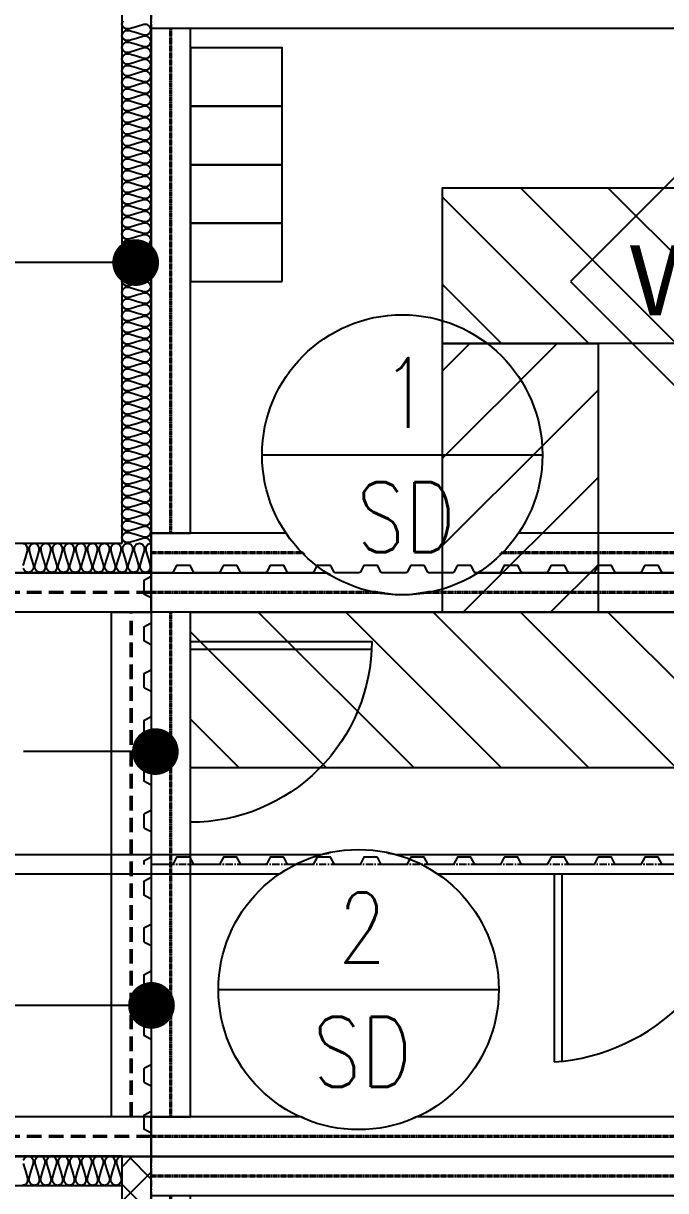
# Model space of a CAD drawing. Header units: millimetres. Extents: x 4133871 to 4440428, y -545651 to -495191.
# Drawn here: x 4152288 to 4155587, y -528021 to -522021 of the extents above; entities that cross this region are included whole.
import ezdxf
from ezdxf.enums import TextEntityAlignment as Align

# ---------------------------------------------------------------- set-up
doc = ezdxf.new("R2010")
doc.units = ezdxf.units.MM
doc.header["$LTSCALE"] = 60
doc.set_wipeout_variables(frame=1)
for name, pattern in [('CEN', [62, 60, -1, 0, -1]), ('CENTER', [2, 1.25, -0.25, 0.25, -0.25]), ('HIDDEN', [0.375, 0.25, -0.125])]:
    doc.linetypes.add(name, pattern=pattern)
for name, color, linetype in [('1', 7, 'Continuous'), ('1CEN', 1, 'CEN'), ('1ST FL FW1-2', 3, 'Continuous'), ('1ST FL FW2-2', 3, 'Continuous'), ('1ST FL W2', 3, 'Continuous'), ('AA-XXXX-SYMB', 7, 'Continuous'), ('AA-XXXX-TEXT', 3, 'Continuous'), ('DOOR', 3, 'Continuous'), ('EQUIPMENT', 6, 'Continuous'), ('INI', 11, 'Continuous'), ('STEEL', 3, 'Continuous')]:
    doc.layers.add(name, color=color, linetype=linetype)
doc.styles.add('ArchiLab', font='')
doc.styles.add('ARCHILAB_ROMANS', font='romans.shx', dxfattribs={"bigfont": 'ghs.shx'})
doc.styles.add('Arial', font='arial.ttf')
doc.styles.add('GHS', font='romans.shx', dxfattribs={"width": 0.8, "bigfont": 'ghs.shx'})
doc.styles.add('돋움', font='')
doc.styles.get('ArchiLab').set_extended_font_data('Dotum')
doc.styles.get('돋움').set_extended_font_data('Dotum')
doc.dimstyles.new('일반도면_0060', dxfattribs={"dimtxt": 240, "dimasz": 240, "dimexe": 60, "dimexo": 300, "dimgap": 75, "dimtad": 1, "dimdec": 0, "dimzin": 0, "dimdsep": 46, "dimtxsty": '돋움', "dimcen": -300, "dimclrd": 7, "dimclre": 7, "dimclrt": 2, "dimadec": 8, "dimazin": 0, "dimtfac": 1, "dimtdec": 0, "dimtix": 1, "dimtmove": 2, "dimatfit": 3, "dimfxl": 1, "dimtolj": 1, "dimtzin": 0, "dimarcsym": 0})

# ---------------------------------------------------------------- blocks, each defined once
blk = doc.blocks.new('EQ')
at = {"layer": 'EQUIPMENT', "color": 253}
for p, q in [((-15527, 14703.7), (-15057, 14703.7)), ((-15527, 14403.7), (-15057, 14403.7)), ((-15527, 14103.7), (-15057, 14103.7)), ((-15527, 13803.7), (-15057, 13803.7))]:
    blk.add_line(p, q, dxfattribs=at)
for points in [[(-15057, 14703.7), (-15057, 15003.7), (-15527, 15003.7), (-15527, 14703.7)], [(-15057, 14403.7), (-15057, 14703.7), (-15527, 14703.7), (-15527, 14403.7)], [(-15057, 14103.7), (-15057, 14403.7), (-15527, 14403.7), (-15527, 14103.7)], [(-15057, 13803.7), (-15057, 14103.7), (-15527, 14103.7), (-15527, 13803.7)]]:
    blk.add_lwpolyline(points, close=True, dxfattribs=at)
blk = doc.blocks.new('15M')
at = {"linetype": 'HIDDEN', "ltscale": 0.1}
for p, q in [((-110087.1, -152171.1), (-95087.1, -152171.1)), ((-110087.1, -152178.6), (-95087.1, -152178.6)), ((-95192.3, -152276.4), (-95192.3, -154870.4)), ((-95184.8, -152276.4), (-95184.8, -154870.4)), ((-110087.1, -154968.1), (-95087.1, -154968.1)), ((-110087.1, -154975.6), (-95087.1, -154975.6))]:
    blk.add_line(p, q, dxfattribs=at)
for points in [[(-110087.1, -152276.4), (-95087.1, -152276.4), (-95087.1, -152073.4), (-110087.1, -152073.4)], [(-95290.1, -154870.4), (-95087.1, -154870.4), (-95087.1, -152276.4), (-95290.1, -152276.4)], [(-110087.1, -154870.4), (-95087.1, -154870.4), (-95087.1, -155073.4), (-110087.1, -155073.4)]]:
    blk.add_lwpolyline(points, close=True)
blk = doc.blocks.new('5m')
at = {"linetype": 'HIDDEN', "ltscale": 5}
for p, q in [((370727.6, 4710162.7), (365727.6, 4710162.7)), ((370727.6, 4710155.2), (365727.6, 4710155.2)), ((365825.4, 4707463.4), (365825.4, 4710057.4)), ((365832.9, 4707463.4), (365832.9, 4710057.4)), ((370622.4, 4707463.4), (370622.4, 4710057.4)), ((370629.9, 4707463.4), (370629.9, 4710057.4)), ((370727.6, 4707365.7), (365727.6, 4707365.7)), ((370727.6, 4707358.2), (365727.6, 4707358.2))]:
    blk.add_line(p, q, dxfattribs=at)
for points in [[(370727.6, 4710057.4), (365727.6, 4710057.4), (365727.6, 4710260.4), (370727.6, 4710260.4)], [(365930.6, 4710057.4), (365727.6, 4710057.4), (365727.6, 4707463.4), (365930.6, 4707463.4)], [(370524.6, 4710057.4), (370727.6, 4710057.4), (370727.6, 4707463.4), (370524.6, 4707463.4)], [(370727.6, 4707463.4), (365727.6, 4707463.4), (365727.6, 4707260.4), (370727.6, 4707260.4)]]:
    blk.add_lwpolyline(points, close=True)
blk = doc.blocks.new('외각')
for p, q in [((-15219, -5330.1), (-34813, -5330.1)), ((-15219, -5430.1), (-34813, -5430.1))]:
    blk.add_line(p, q)
at = {"rotation": 180}
for p in [(-125103.1, -155953.5), (-125103.1, -158953.5), (-125103.1, -161953.4)]:
    blk.add_blockref('15M', p, dxfattribs=at)
blk.add_blockref('5m', (-400743.6, -4714140.5))
blk = doc.blocks.new('A$C1F841B1D')
blk.add_wipeout([(207.3, 585.3), (300, 600), (392.7, 585.3), (476.3, 542.7), (542.7, 476.3), (585.3, 392.7), (600, 300), (585.3, 207.3), (542.7, 123.7), (476.3, 57.3), (392.7, 14.7), (300, 0), (207.3, 14.7), (123.7, 57.3), (57.3, 123.7), (14.7, 207.3), (0, 300), (14.7, 392.7), (57.3, 476.3), (123.7, 542.7)])
at = {"layer": 'AA-XXXX-SYMB'}
blk.add_line((0, 300), (600, 300), dxfattribs=at)
blk.add_circle((300, 300), 300, dxfattribs=at)
at = {"layer": 'AA-XXXX-SYMB', "color": 3, "linetype": 'Continuous', "style": 'ArchiLab'}
for tag, p in [('NO', (307.7, 357.8)), ('MARK', (308.1, 91.4))]:
    blk.add_attdef(tag, text='', height=150, dxfattribs=at).set_placement(p, align=Align.CENTER)
blk = doc.blocks.new('A$C07F913FF')
h = blk.add_hatch()
h.set_pattern_fill('ANSI31', color=253, scale=100, angle=90)
h.set_pattern_definition([(135, (4702447.55, -30110.24), (-224.506403, -224.506403), [])])
h.paths.add_polyline_path([(6495.9, 4177.8), (6495.9, 4977.8), (15765, 4977.8), (15765, 4177.8)])
h = blk.add_hatch()
h.set_pattern_fill('ANSI31', color=253, scale=100)
h.set_pattern_definition([(45, (-27792.17, -4693018.12), (-224.506403, 224.506403), [])])
h.paths.add_polyline_path([(6495.9, 4177.8), (7295.9, 4177.8), (7295.9, 2797), (6495.9, 2797)])
h = blk.add_hatch()
h.set_pattern_fill('ANSI31', color=253, scale=100, angle=90)
h.set_pattern_definition([(135, (4702447.55, -32291.02), (-224.506403, -224.506403), [])])
h.paths.add_polyline_path([(5203, 1997), (5203, 2797), (15050, 2797), (15050, 1997)])
at = {"color": 253}
for points in [[(6495.9, 4177.8), (6495.9, 4977.8), (15765, 4977.8), (15765, 4177.8)], [(6495.9, 4177.8), (7295.9, 4177.8), (7295.9, 2797), (6495.9, 2797)], [(5203, 1997), (5203, 2797), (15050, 2797), (15050, 1997)]]:
    blk.add_lwpolyline(points, close=True, dxfattribs=at)
blk = doc.blocks.new('A$C064809F0')
at = {"layer": 'AA-XXXX-TEXT'}
for p, q in [((475.2, 565.7), (1040.8, 1131.4)), ((1040.8, 1131.4), (1606.5, 565.7)), ((1040.8, 0), (475.2, 565.7)), ((1606.5, 565.7), (1040.8, 0))]:
    blk.add_line(p, q, dxfattribs=at)
at = {"layer": 'INI'}
blk.add_line((1040.8, 0), (475.2, 565.7), dxfattribs=at)
at = {"layer": 'AA-XXXX-TEXT', "style": 'ARCHILAB_ROMANS'}
blk.add_attdef('WALLTYPE', text='', height=300, dxfattribs=at).set_placement((1042.9, 560), align=Align.MIDDLE_CENTER)

msp = doc.modelspace()

# ---------------------------------------------------------------- linework, layer by layer
at = {"layer": '1CEN', "color": 1, "linetype": 'CENTER', "ltscale": 0.5}
msp.add_line((4152944, -502344.3), (4152944, -540844.3), dxfattribs=at)
at = {"layer": '1ST FL FW1-2', "color": 3}
for p, q in [((4152794, -518844.4), (4152794, -524694.2)), ((4152794, -524694.2), (4147944, -524694.3)), ((4147944, -524844.3), (4152944, -524844.2)), ((4152794, -527844.2), (4147944, -527844.2)), ((4147944, -527994.2), (4152794, -527994.2))]:
    msp.add_line(p, q, dxfattribs=at)
at = {"layer": '1ST FL FW1-2', "color": 253}
for points in [[(4152944, -522534.3), (4152938, -522517.8), (4152923, -522507.3), (4152906.5, -522507.3), (4152869, -522518.6), (4152831.5, -522529.8), (4152815, -522529.8), (4152800, -522520.8), (4152794, -522504.3), (4152800, -522487.8), (4152815, -522477.3), (4152831.5, -522477.3), (4152869, -522488.6), (4152906.5, -522499.8), (4152923, -522499.8), (4152938, -522490.8), (4152944, -522474.3), (4152938, -522457.8), (4152923, -522447.3), (4152906.5, -522447.3), (4152869, -522458.6), (4152831.5, -522469.8), (4152815, -522469.8), (4152800, -522460.8), (4152794, -522444.3), (4152800, -522427.8), (4152815, -522417.3), (4152831.5, -522417.3), (4152869, -522428.6), (4152906.5, -522439.8), (4152923, -522439.8), (4152938, -522430.8), (4152944, -522414.3), (4152938, -522397.8), (4152923, -522387.3), (4152906.5, -522387.3), (4152869, -522398.6), (4152831.5, -522409.8), (4152815, -522409.8), (4152800, -522400.8), (4152794, -522384.3), (4152800, -522367.8), (4152815, -522357.3), (4152831.5, -522357.3), (4152869, -522368.6), (4152906.5, -522379.8), (4152923, -522379.8), (4152938, -522370.8), (4152944, -522354.3), (4152938, -522337.8), (4152923, -522327.3), (4152906.5, -522327.3), (4152869, -522338.6), (4152831.5, -522349.8), (4152815, -522349.8), (4152800, -522340.8), (4152794, -522324.3), (4152800, -522307.8), (4152815, -522297.3), (4152831.5, -522297.3), (4152869, -522308.6), (4152906.5, -522319.8), (4152923, -522319.8), (4152938, -522310.8), (4152944, -522294.3), (4152938, -522277.8), (4152923, -522267.3), (4152906.5, -522267.3), (4152869, -522278.6), (4152831.5, -522289.8), (4152815, -522289.8), (4152800, -522280.8), (4152794, -522264.3), (4152800, -522247.8), (4152815, -522237.3), (4152831.5, -522237.3), (4152869, -522248.6), (4152906.5, -522259.8), (4152923, -522259.8), (4152938, -522250.8), (4152944, -522234.3), (4152938, -522217.8), (4152923, -522207.3), (4152906.5, -522207.3), (4152869, -522218.6), (4152831.5, -522229.8), (4152815, -522229.8), (4152800, -522220.8), (4152794, -522204.3), (4152800, -522187.8), (4152815, -522177.3), (4152831.5, -522177.3), (4152869, -522188.6), (4152906.5, -522199.8), (4152923, -522199.8), (4152938, -522190.8), (4152944, -522174.3), (4152938, -522157.8), (4152923, -522147.3), (4152906.5, -522147.3), (4152869, -522158.6), (4152831.5, -522169.8), (4152815, -522169.8), (4152800, -522160.8), (4152794, -522144.3), (4152800, -522127.8), (4152815, -522117.3), (4152831.5, -522117.3), (4152869, -522128.6), (4152906.5, -522139.8), (4152923, -522139.8), (4152938, -522130.8), (4152944, -522114.3), (4152938, -522097.8), (4152923, -522087.3), (4152906.5, -522087.3), (4152869, -522098.6), (4152831.5, -522109.8), (4152815, -522109.8), (4152800, -522100.8), (4152794, -522084.3), (4152800, -522067.8), (4152815, -522057.3), (4152831.5, -522057.3), (4152869, -522068.6), (4152906.5, -522079.8), (4152923, -522079.8), (4152938, -522070.8), (4152944, -522054.3), (4152938, -522037.8), (4152923, -522027.3), (4152906.5, -522027.3), (4152869, -522038.6), (4152831.5, -522049.8), (4152815, -522049.8), (4152800, -522040.8), (4152794, -522024.3), (4152800, -522007.8)], [(4152944, -523074.3), (4152938, -523057.8), (4152923, -523047.3), (4152906.5, -523047.3), (4152869, -523058.6), (4152831.5, -523069.8), (4152815, -523069.8), (4152800, -523060.8), (4152794, -523044.3), (4152800, -523027.8), (4152815, -523017.3), (4152831.5, -523017.3), (4152869, -523028.6), (4152906.5, -523039.8), (4152923, -523039.8), (4152938, -523030.8), (4152944, -523014.3), (4152938, -522997.8), (4152923, -522987.3), (4152906.5, -522987.3), (4152869, -522998.6), (4152831.5, -523009.8), (4152815, -523009.8), (4152800, -523000.8), (4152794, -522984.3), (4152800, -522967.8), (4152815, -522957.3), (4152831.5, -522957.3), (4152869, -522968.6), (4152906.5, -522979.8), (4152923, -522979.8), (4152938, -522970.8), (4152944, -522954.3), (4152938, -522937.8), (4152923, -522927.3), (4152906.5, -522927.3), (4152869, -522938.6), (4152831.5, -522949.8), (4152815, -522949.8), (4152800, -522940.8), (4152794, -522924.3), (4152800, -522907.8), (4152815, -522897.3), (4152831.5, -522897.3), (4152869, -522908.6), (4152906.5, -522919.8), (4152923, -522919.8), (4152938, -522910.8), (4152944, -522894.3), (4152938, -522877.8), (4152923, -522867.3), (4152906.5, -522867.3), (4152869, -522878.6), (4152831.5, -522889.8), (4152815, -522889.8), (4152800, -522880.8), (4152794, -522864.3), (4152800, -522847.8), (4152815, -522837.3), (4152831.5, -522837.3), (4152869, -522848.6), (4152906.5, -522859.8), (4152923, -522859.8), (4152938, -522850.8), (4152944, -522834.3), (4152938, -522817.8), (4152923, -522807.3), (4152906.5, -522807.3), (4152869, -522818.6), (4152831.5, -522829.8), (4152815, -522829.8), (4152800, -522820.8), (4152794, -522804.3), (4152800, -522787.8), (4152815, -522777.3), (4152831.5, -522777.3), (4152869, -522788.6), (4152906.5, -522799.8), (4152923, -522799.8), (4152938, -522790.8), (4152944, -522774.3), (4152938, -522757.8), (4152923, -522747.3), (4152906.5, -522747.3), (4152869, -522758.6), (4152831.5, -522769.8), (4152815, -522769.8), (4152800, -522760.8), (4152794, -522744.3), (4152800, -522727.8), (4152815, -522717.3), (4152831.5, -522717.3), (4152869, -522728.6), (4152906.5, -522739.8), (4152923, -522739.8), (4152938, -522730.8), (4152944, -522714.3), (4152938, -522697.8), (4152923, -522687.3), (4152906.5, -522687.3), (4152869, -522698.6), (4152831.5, -522709.8), (4152815, -522709.8), (4152800, -522700.8), (4152794, -522684.3), (4152800, -522667.8), (4152815, -522657.3), (4152831.5, -522657.3), (4152869, -522668.6), (4152906.5, -522679.8), (4152923, -522679.8), (4152938, -522670.8), (4152944, -522654.3), (4152938, -522637.8), (4152923, -522627.3), (4152906.5, -522627.3), (4152869, -522638.6), (4152831.5, -522649.8), (4152815, -522649.8), (4152800, -522640.8), (4152794, -522624.3), (4152800, -522607.8), (4152815, -522597.3), (4152831.5, -522597.3), (4152869, -522608.6), (4152906.5, -522619.8), (4152923, -522619.8), (4152938, -522610.8), (4152944, -522594.3), (4152938, -522577.8), (4152923, -522567.3), (4152906.5, -522567.3), (4152869, -522578.6), (4152831.5, -522589.8), (4152815, -522589.8), (4152800, -522580.8), (4152794, -522564.3), (4152800, -522547.8), (4152815, -522537.3), (4152831.5, -522537.3), (4152869, -522548.6), (4152906.5, -522559.8), (4152923, -522559.8), (4152938, -522550.8), (4152944, -522534.3)], [(4152944, -523614.3), (4152938, -523597.8), (4152923, -523587.3), (4152906.5, -523587.3), (4152869, -523598.5), (4152831.5, -523609.8), (4152815, -523609.8), (4152800, -523600.8), (4152794, -523584.3), (4152800, -523567.8), (4152815, -523557.3), (4152831.5, -523557.3), (4152869, -523568.5), (4152906.5, -523579.8), (4152923, -523579.8), (4152938, -523570.8), (4152944, -523554.3), (4152938, -523537.8), (4152923, -523527.3), (4152906.5, -523527.3), (4152869, -523538.5), (4152831.5, -523549.8), (4152815, -523549.8), (4152800, -523540.8), (4152794, -523524.3), (4152800, -523507.8), (4152815, -523497.3), (4152831.5, -523497.3), (4152869, -523508.5), (4152906.5, -523519.8), (4152923, -523519.8), (4152938, -523510.8), (4152944, -523494.3), (4152938, -523477.8), (4152923, -523467.3), (4152906.5, -523467.3), (4152869, -523478.5), (4152831.5, -523489.8), (4152815, -523489.8), (4152800, -523480.8), (4152794, -523464.3), (4152800, -523447.8), (4152815, -523437.3), (4152831.5, -523437.3), (4152869, -523448.5), (4152906.5, -523459.8), (4152923, -523459.8), (4152938, -523450.8), (4152944, -523434.3), (4152938, -523417.8), (4152923, -523407.3), (4152906.5, -523407.3), (4152869, -523418.5), (4152831.5, -523429.8), (4152815, -523429.8), (4152800, -523420.8), (4152794, -523404.3), (4152800, -523387.8), (4152815, -523377.3), (4152831.5, -523377.3), (4152869, -523388.5), (4152906.5, -523399.8), (4152923, -523399.8), (4152938, -523390.8), (4152944, -523374.3), (4152938, -523357.8), (4152923, -523347.3), (4152906.5, -523347.3), (4152869, -523358.5), (4152831.5, -523369.8), (4152815, -523369.8), (4152800, -523360.8), (4152794, -523344.3), (4152800, -523327.8), (4152815, -523317.3), (4152831.5, -523317.3), (4152869, -523328.5), (4152906.5, -523339.8), (4152923, -523339.8), (4152938, -523330.8), (4152944, -523314.3), (4152938, -523297.8), (4152923, -523287.3), (4152906.5, -523287.3), (4152869, -523298.5), (4152831.5, -523309.8), (4152815, -523309.8), (4152800, -523300.8), (4152794, -523284.3), (4152800, -523267.8), (4152815, -523257.3), (4152831.5, -523257.3), (4152869, -523268.5), (4152906.5, -523279.8), (4152923, -523279.8), (4152938, -523270.8), (4152944, -523254.3), (4152938, -523237.8), (4152923, -523227.3), (4152906.5, -523227.3), (4152869, -523238.5), (4152831.5, -523249.8), (4152815, -523249.8), (4152800, -523240.8), (4152794, -523224.3), (4152800, -523207.8), (4152815, -523197.3), (4152831.5, -523197.3), (4152869, -523208.5), (4152906.5, -523219.8), (4152923, -523219.8), (4152938, -523210.8), (4152944, -523194.3), (4152938, -523177.8), (4152923, -523167.3), (4152906.5, -523167.3), (4152869, -523178.5), (4152831.5, -523189.8), (4152815, -523189.8), (4152800, -523180.8), (4152794, -523164.3), (4152800, -523147.8), (4152815, -523137.3), (4152831.5, -523137.3), (4152869, -523148.5), (4152906.5, -523159.8), (4152923, -523159.8), (4152938, -523150.8), (4152944, -523134.3), (4152938, -523117.8), (4152923, -523107.3), (4152906.5, -523107.3), (4152869, -523118.5), (4152831.5, -523129.8), (4152815, -523129.8), (4152800, -523120.8), (4152794, -523104.3), (4152800, -523087.8), (4152815, -523077.3), (4152831.5, -523077.3), (4152869, -523088.5), (4152906.5, -523099.8), (4152923, -523099.8), (4152938, -523090.8), (4152944, -523074.3)], [(4152944, -524154.3), (4152938, -524137.8), (4152923, -524127.3), (4152906.5, -524127.3), (4152869, -524138.5), (4152831.5, -524149.8), (4152815, -524149.8), (4152800, -524140.8), (4152794, -524124.3), (4152800, -524107.8), (4152815, -524097.3), (4152831.5, -524097.3), (4152869, -524108.5), (4152906.5, -524119.8), (4152923, -524119.8), (4152938, -524110.8), (4152944, -524094.3), (4152938, -524077.8), (4152923, -524067.3), (4152906.5, -524067.3), (4152869, -524078.5), (4152831.5, -524089.8), (4152815, -524089.8), (4152800, -524080.8), (4152794, -524064.3), (4152800, -524047.8), (4152815, -524037.3), (4152831.5, -524037.3), (4152869, -524048.5), (4152906.5, -524059.8), (4152923, -524059.8), (4152938, -524050.8), (4152944, -524034.3), (4152938, -524017.8), (4152923, -524007.3), (4152906.5, -524007.3), (4152869, -524018.5), (4152831.5, -524029.8), (4152815, -524029.8), (4152800, -524020.8), (4152794, -524004.3), (4152800, -523987.8), (4152815, -523977.3), (4152831.5, -523977.3), (4152869, -523988.5), (4152906.5, -523999.8), (4152923, -523999.8), (4152938, -523990.8), (4152944, -523974.3), (4152938, -523957.8), (4152923, -523947.3), (4152906.5, -523947.3), (4152869, -523958.5), (4152831.5, -523969.8), (4152815, -523969.8), (4152800, -523960.8), (4152794, -523944.3), (4152800, -523927.8), (4152815, -523917.3), (4152831.5, -523917.3), (4152869, -523928.5), (4152906.5, -523939.8), (4152923, -523939.8), (4152938, -523930.8), (4152944, -523914.3), (4152938, -523897.8), (4152923, -523887.3), (4152906.5, -523887.3), (4152869, -523898.5), (4152831.5, -523909.8), (4152815, -523909.8), (4152800, -523900.8), (4152794, -523884.3), (4152800, -523867.8), (4152815, -523857.3), (4152831.5, -523857.3), (4152869, -523868.5), (4152906.5, -523879.8), (4152923, -523879.8), (4152938, -523870.8), (4152944, -523854.3), (4152938, -523837.8), (4152923, -523827.3), (4152906.5, -523827.3), (4152869, -523838.5), (4152831.5, -523849.8), (4152815, -523849.8), (4152800, -523840.8), (4152794, -523824.3), (4152800, -523807.8), (4152815, -523797.3), (4152831.5, -523797.3), (4152869, -523808.5), (4152906.5, -523819.8), (4152923, -523819.8), (4152938, -523810.8), (4152944, -523794.3), (4152938, -523777.8), (4152923, -523767.3), (4152906.5, -523767.3), (4152869, -523778.5), (4152831.5, -523789.8), (4152815, -523789.8), (4152800, -523780.8), (4152794, -523764.3), (4152800, -523747.8), (4152815, -523737.3), (4152831.5, -523737.3), (4152869, -523748.5), (4152906.5, -523759.8), (4152923, -523759.8), (4152938, -523750.8), (4152944, -523734.3), (4152938, -523717.8), (4152923, -523707.3), (4152906.5, -523707.3), (4152869, -523718.5), (4152831.5, -523729.8), (4152815, -523729.8), (4152800, -523720.8), (4152794, -523704.3), (4152800, -523687.8), (4152815, -523677.3), (4152831.5, -523677.3), (4152869, -523688.5), (4152906.5, -523699.8), (4152923, -523699.8), (4152938, -523690.8), (4152944, -523674.3), (4152938, -523657.8), (4152923, -523647.3), (4152906.5, -523647.3), (4152869, -523658.5), (4152831.5, -523669.8), (4152815, -523669.8), (4152800, -523660.8), (4152794, -523644.3), (4152800, -523627.8), (4152815, -523617.3), (4152831.5, -523617.3), (4152869, -523628.5), (4152906.5, -523639.8), (4152923, -523639.8), (4152938, -523630.8), (4152944, -523614.3)], [(4152944, -524694.3), (4152938, -524677.8), (4152923, -524667.3), (4152906.5, -524667.3), (4152869, -524678.5), (4152831.5, -524689.8), (4152815, -524689.8), (4152800, -524680.8), (4152794, -524664.3), (4152800, -524647.8), (4152815, -524637.3), (4152831.5, -524637.3), (4152869, -524648.5), (4152906.5, -524659.8), (4152923, -524659.8), (4152938, -524650.8), (4152944, -524634.3), (4152938, -524617.8), (4152923, -524607.3), (4152906.5, -524607.3), (4152869, -524618.5), (4152831.5, -524629.8), (4152815, -524629.8), (4152800, -524620.8), (4152794, -524604.3), (4152800, -524587.8), (4152815, -524577.3), (4152831.5, -524577.3), (4152869, -524588.5), (4152906.5, -524599.8), (4152923, -524599.8), (4152938, -524590.8), (4152944, -524574.3), (4152938, -524557.8), (4152923, -524547.3), (4152906.5, -524547.3), (4152869, -524558.5), (4152831.5, -524569.8), (4152815, -524569.8), (4152800, -524560.8), (4152794, -524544.3), (4152800, -524527.8), (4152815, -524517.3), (4152831.5, -524517.3), (4152869, -524528.5), (4152906.5, -524539.8), (4152923, -524539.8), (4152938, -524530.8), (4152944, -524514.3), (4152938, -524497.8), (4152923, -524487.3), (4152906.5, -524487.3), (4152869, -524498.5), (4152831.5, -524509.8), (4152815, -524509.8), (4152800, -524500.8), (4152794, -524484.3), (4152800, -524467.8), (4152815, -524457.3), (4152831.5, -524457.3), (4152869, -524468.5), (4152906.5, -524479.8), (4152923, -524479.8), (4152938, -524470.8), (4152944, -524454.3), (4152938, -524437.8), (4152923, -524427.3), (4152906.5, -524427.3), (4152869, -524438.5), (4152831.5, -524449.8), (4152815, -524449.8), (4152800, -524440.8), (4152794, -524424.3), (4152800, -524407.8), (4152815, -524397.3), (4152831.5, -524397.3), (4152869, -524408.5), (4152906.5, -524419.8), (4152923, -524419.8), (4152938, -524410.8), (4152944, -524394.3), (4152938, -524377.8), (4152923, -524367.3), (4152906.5, -524367.3), (4152869, -524378.5), (4152831.5, -524389.8), (4152815, -524389.8), (4152800, -524380.8), (4152794, -524364.3), (4152800, -524347.8), (4152815, -524337.3), (4152831.5, -524337.3), (4152869, -524348.5), (4152906.5, -524359.8), (4152923, -524359.8), (4152938, -524350.8), (4152944, -524334.3), (4152938, -524317.8), (4152923, -524307.3), (4152906.5, -524307.3), (4152869, -524318.5), (4152831.5, -524329.8), (4152815, -524329.8), (4152800, -524320.8), (4152794, -524304.3), (4152800, -524287.8), (4152815, -524277.3), (4152831.5, -524277.3), (4152869, -524288.5), (4152906.5, -524299.8), (4152923, -524299.8), (4152938, -524290.8), (4152944, -524274.3), (4152938, -524257.8), (4152923, -524247.3), (4152906.5, -524247.3), (4152869, -524258.5), (4152831.5, -524269.8), (4152815, -524269.8), (4152800, -524260.8), (4152794, -524244.3), (4152800, -524227.8), (4152815, -524217.3), (4152831.5, -524217.3), (4152869, -524228.5), (4152906.5, -524239.8), (4152923, -524239.8), (4152938, -524230.8), (4152944, -524214.3), (4152938, -524197.8), (4152923, -524187.3), (4152906.5, -524187.3), (4152869, -524198.5), (4152831.5, -524209.8), (4152815, -524209.8), (4152800, -524200.8), (4152794, -524184.3), (4152800, -524167.8), (4152815, -524157.3), (4152831.5, -524157.3), (4152869, -524168.5), (4152906.5, -524179.8), (4152923, -524179.8), (4152938, -524170.8), (4152944, -524154.3)], [(4152287, -524806.7), (4152298.3, -524769.2), (4152309.5, -524731.7), (4152309.5, -524715.2), (4152300.5, -524700.2), (4152284, -524694.2)], [(4152404, -524694.2), (4152387.5, -524700.2), (4152377, -524715.2), (4152377, -524731.7), (4152388.3, -524769.2), (4152399.5, -524806.7), (4152399.5, -524823.2), (4152390.5, -524838.2), (4152374, -524844.2), (4152357.5, -524838.2), (4152347, -524823.2), (4152347, -524806.7), (4152358.3, -524769.2), (4152369.5, -524731.7), (4152369.5, -524715.2), (4152360.5, -524700.2), (4152344, -524694.2), (4152327.5, -524700.2), (4152317, -524715.2), (4152317, -524731.7), (4152328.3, -524769.2), (4152339.5, -524806.7), (4152339.5, -524823.2), (4152330.5, -524838.2), (4152314, -524844.2), (4152297.5, -524838.2), (4152287, -524823.2)], [(4152944, -524694.2), (4152927.5, -524700.2), (4152917, -524715.2), (4152917, -524731.7), (4152928.3, -524769.2), (4152939.5, -524806.7), (4152939.5, -524823.2), (4152930.5, -524838.2), (4152914, -524844.2), (4152897.5, -524838.2), (4152887, -524823.2), (4152887, -524806.7), (4152898.3, -524769.2), (4152909.5, -524731.7), (4152909.5, -524715.2), (4152900.5, -524700.2), (4152884, -524694.2), (4152867.5, -524700.2), (4152857, -524715.2), (4152857, -524731.7), (4152868.3, -524769.2), (4152879.5, -524806.7), (4152879.5, -524823.2), (4152870.5, -524838.2), (4152854, -524844.2), (4152837.5, -524838.2), (4152827, -524823.2), (4152827, -524806.7), (4152838.3, -524769.2), (4152849.5, -524731.7), (4152849.5, -524715.2), (4152840.5, -524700.2), (4152824, -524694.2), (4152807.5, -524700.2), (4152797, -524715.2), (4152797, -524731.7), (4152808.3, -524769.2), (4152819.5, -524806.7), (4152819.5, -524823.2), (4152810.5, -524838.2), (4152794, -524844.2), (4152777.5, -524838.2), (4152767, -524823.2), (4152767, -524806.7), (4152778.3, -524769.2), (4152789.5, -524731.7), (4152789.5, -524715.2), (4152780.5, -524700.2), (4152764, -524694.2), (4152747.5, -524700.2), (4152737, -524715.2), (4152737, -524731.7), (4152748.3, -524769.2), (4152759.5, -524806.7), (4152759.5, -524823.2), (4152750.5, -524838.2), (4152734, -524844.2), (4152717.5, -524838.2), (4152707, -524823.2), (4152707, -524806.7), (4152718.3, -524769.2), (4152729.5, -524731.7), (4152729.5, -524715.2), (4152720.5, -524700.2), (4152704, -524694.2), (4152687.5, -524700.2), (4152677, -524715.2), (4152677, -524731.7), (4152688.3, -524769.2), (4152699.5, -524806.7), (4152699.5, -524823.2), (4152690.5, -524838.2), (4152674, -524844.2), (4152657.5, -524838.2), (4152647, -524823.2), (4152647, -524806.7), (4152658.3, -524769.2), (4152669.5, -524731.7), (4152669.5, -524715.2), (4152660.5, -524700.2), (4152644, -524694.2), (4152627.5, -524700.2), (4152617, -524715.2), (4152617, -524731.7), (4152628.3, -524769.2), (4152639.5, -524806.7), (4152639.5, -524823.2), (4152630.5, -524838.2), (4152614, -524844.2), (4152597.5, -524838.2), (4152587, -524823.2), (4152587, -524806.7), (4152598.3, -524769.2), (4152609.5, -524731.7), (4152609.5, -524715.2), (4152600.5, -524700.2), (4152584, -524694.2), (4152567.5, -524700.2), (4152557, -524715.2), (4152557, -524731.7), (4152568.3, -524769.2), (4152579.5, -524806.7), (4152579.5, -524823.2), (4152570.5, -524838.2), (4152554, -524844.2), (4152537.5, -524838.2), (4152527, -524823.2), (4152527, -524806.7), (4152538.3, -524769.2), (4152549.5, -524731.7), (4152549.5, -524715.2), (4152540.5, -524700.2), (4152524, -524694.2), (4152507.5, -524700.2), (4152497, -524715.2), (4152497, -524731.7), (4152508.3, -524769.2), (4152519.5, -524806.7), (4152519.5, -524823.2), (4152510.5, -524838.2), (4152494, -524844.2), (4152477.5, -524838.2), (4152467, -524823.2), (4152467, -524806.7), (4152478.3, -524769.2), (4152489.5, -524731.7), (4152489.5, -524715.2), (4152480.5, -524700.2), (4152464, -524694.2), (4152447.5, -524700.2), (4152437, -524715.2), (4152437, -524731.7), (4152448.3, -524769.2), (4152459.5, -524806.7), (4152459.5, -524823.2), (4152450.5, -524838.2), (4152434, -524844.2), (4152417.5, -524838.2), (4152407, -524823.2), (4152407, -524806.7), (4152418.3, -524769.2), (4152429.5, -524731.7), (4152429.5, -524715.2), (4152420.5, -524700.2), (4152404, -524694.2)], [(4152404, -527994.2), (4152387.5, -527988.2), (4152377, -527973.2), (4152377, -527956.7), (4152388.3, -527919.2), (4152399.5, -527881.7), (4152399.5, -527865.2), (4152390.5, -527850.2), (4152374, -527844.2), (4152357.5, -527850.2), (4152347, -527865.2), (4152347, -527881.7), (4152358.3, -527919.2), (4152369.5, -527956.7), (4152369.5, -527973.2), (4152360.5, -527988.2), (4152344, -527994.2), (4152327.5, -527988.2), (4152317, -527973.2), (4152317, -527956.7), (4152328.3, -527919.2), (4152339.5, -527881.7), (4152339.5, -527865.2), (4152330.5, -527850.2), (4152314, -527844.2), (4152297.5, -527850.2), (4152287, -527865.2)], [(4152794.2, -527844.3), (4152794, -527844.2), (4152777.5, -527850.2), (4152767, -527865.2), (4152767, -527881.7), (4152778.3, -527919.2), (4152789.5, -527956.7), (4152789.5, -527973.2), (4152780.5, -527988.2), (4152764, -527994.2), (4152747.5, -527988.2), (4152737, -527973.2), (4152737, -527956.7), (4152748.3, -527919.2), (4152759.5, -527881.7), (4152759.5, -527865.2), (4152750.5, -527850.2), (4152734, -527844.2), (4152717.5, -527850.2), (4152707, -527865.2), (4152707, -527881.7), (4152718.3, -527919.2), (4152729.5, -527956.7), (4152729.5, -527973.2), (4152720.5, -527988.2), (4152704, -527994.2), (4152687.5, -527988.2), (4152677, -527973.2), (4152677, -527956.7), (4152688.3, -527919.2), (4152699.5, -527881.7), (4152699.5, -527865.2), (4152690.5, -527850.2), (4152674, -527844.2), (4152657.5, -527850.2), (4152647, -527865.2), (4152647, -527881.7), (4152658.3, -527919.2), (4152669.5, -527956.7), (4152669.5, -527973.2), (4152660.5, -527988.2), (4152644, -527994.2), (4152627.5, -527988.2), (4152617, -527973.2), (4152617, -527956.7), (4152628.3, -527919.2), (4152639.5, -527881.7), (4152639.5, -527865.2), (4152630.5, -527850.2), (4152614, -527844.2), (4152597.5, -527850.2), (4152587, -527865.2), (4152587, -527881.7), (4152598.3, -527919.2), (4152609.5, -527956.7), (4152609.5, -527973.2), (4152600.5, -527988.2), (4152584, -527994.2), (4152567.5, -527988.2), (4152557, -527973.2), (4152557, -527956.7), (4152568.3, -527919.2), (4152579.5, -527881.7), (4152579.5, -527865.2), (4152570.5, -527850.2), (4152554, -527844.2), (4152537.5, -527850.2), (4152527, -527865.2), (4152527, -527881.7), (4152538.3, -527919.2), (4152549.5, -527956.7), (4152549.5, -527973.2), (4152540.5, -527988.2), (4152524, -527994.2), (4152507.5, -527988.2), (4152497, -527973.2), (4152497, -527956.7), (4152508.3, -527919.2), (4152519.5, -527881.7), (4152519.5, -527865.2), (4152510.5, -527850.2), (4152494, -527844.2), (4152477.5, -527850.2), (4152467, -527865.2), (4152467, -527881.7), (4152478.3, -527919.2), (4152489.5, -527956.7), (4152489.5, -527973.2), (4152480.5, -527988.2), (4152464, -527994.2), (4152447.5, -527988.2), (4152437, -527973.2), (4152437, -527956.7), (4152448.3, -527919.2), (4152459.5, -527881.7), (4152459.5, -527865.2), (4152450.5, -527850.2), (4152434, -527844.2), (4152417.5, -527850.2), (4152407, -527865.2), (4152407, -527881.7), (4152418.3, -527919.2), (4152429.5, -527956.7), (4152429.5, -527973.2), (4152420.5, -527988.2), (4152404, -527994.2)], [(4152287, -527881.7), (4152298.3, -527919.2), (4152309.5, -527956.7), (4152309.5, -527973.2), (4152300.5, -527988.2), (4152284, -527994.2)]]:
    msp.add_lwpolyline(points, dxfattribs=at)
at = {"layer": '1ST FL FW2-2'}
msp.add_lwpolyline([(4152944, -524844.2), (4152944, -524861.2, -0.248055), (4152940.9, -524865.7), (4152909.5, -524882, 0.279959), (4152906.4, -524887.1), (4152906.4, -524918.3), (4152906.4, -524949.6, 0.279959), (4152909.5, -524954.7), (4152940.9, -524971, -0.279959), (4152944, -524976.2), (4152944, -525101, -0.279959), (4152940.9, -525106.1), (4152909.5, -525122.5, 0.279959), (4152906.4, -525127.6), (4152906.4, -525158.8), (4152906.4, -525190, 0.279959), (4152909.5, -525195.2), (4152940.9, -525211.5, -0.279959), (4152944, -525216.6), (4152944, -525341.5, -0.279959), (4152940.9, -525346.6), (4152909.5, -525362.9, 0.279959), (4152906.4, -525368.1), (4152906.4, -525399.3), (4152906.4, -525430.5, 0.279959), (4152909.5, -525435.7), (4152940.9, -525452, -0.279959), (4152944, -525457.1), (4152944, -525582, -0.279959), (4152940.9, -525587.1), (4152909.5, -525603.4, 0.279959), (4152906.4, -525608.6), (4152906.4, -525639.8), (4152906.4, -525671, 0.279959), (4152909.5, -525676.1), (4152940.9, -525692.5, -0.279959), (4152944, -525697.6), (4152944, -525822.4, -0.279959), (4152940.9, -525827.6), (4152909.5, -525843.9, 0.279959), (4152906.4, -525849), (4152906.4, -525880.3), (4152906.4, -525911.5, 0.279959), (4152909.5, -525916.6), (4152940.9, -525932.9, -0.279959), (4152944, -525938.1), (4152944, -526062.9, -0.279959), (4152940.9, -526068.1), (4152909.5, -526084.4, 0.279959), (4152906.4, -526089.5), (4152906.4, -526120.7), (4152906.4, -526151.9, 0.279959), (4152909.5, -526157.1), (4152940.9, -526173.4, -0.279959), (4152944, -526178.6), (4152944, -526303.4, -0.279959), (4152940.9, -526308.5), (4152909.5, -526324.9, 0.279959), (4152906.4, -526330), (4152906.4, -526344.2)], format="xyb", dxfattribs=at)
at = {"layer": '1ST FL W2', "color": 6}
msp.add_lwpolyline([(4152944, -526344.3), (4152944, -526408.2, -0.279959), (4152940.9, -526413.4), (4152909.5, -526429.7, 0.279959), (4152906.4, -526434.8), (4152906.4, -526466), (4152906.4, -526497.2, 0.279959), (4152909.5, -526502.4), (4152940.9, -526518.7, -0.279959), (4152944, -526523.8), (4152944, -526648.7, -0.279959), (4152940.9, -526653.8), (4152909.5, -526670.2, 0.279959), (4152906.4, -526675.3), (4152906.4, -526706.5), (4152906.4, -526737.7, 0.279959), (4152909.5, -526742.9), (4152940.9, -526759.2, -0.279959), (4152944, -526764.3), (4152944, -526889.2, -0.279959), (4152940.9, -526894.3), (4152909.5, -526910.6, 0.279959), (4152906.4, -526915.8), (4152906.4, -526947), (4152906.4, -526978.2, 0.279959), (4152909.5, -526983.3), (4152940.9, -526999.7, -0.279959), (4152944, -527004.8), (4152944, -527129.6, -0.279959), (4152940.9, -527134.8), (4152909.5, -527151.1, 0.279959), (4152906.4, -527156.3), (4152906.4, -527187.5), (4152906.4, -527218.7, 0.279959), (4152909.5, -527223.8), (4152940.9, -527240.1, -0.279959), (4152944, -527245.3), (4152944, -527370.1, -0.279959), (4152940.9, -527375.3), (4152909.5, -527391.6, 0.279959), (4152906.4, -527396.7), (4152906.4, -527427.9), (4152906.4, -527459.2, 0.279959), (4152909.5, -527464.3), (4152940.9, -527480.6, -0.279959), (4152944, -527485.8), (4152944, -527610.6, -0.279959), (4152940.9, -527615.7), (4152909.5, -527632.1, 0.279959), (4152906.4, -527637.2), (4152906.4, -527668.4), (4152906.4, -527699.6, 0.279959), (4152909.5, -527704.8), (4152940.9, -527721.1, -0.279959), (4152944, -527726.2), (4152944, -527844.3)], format="xyb", dxfattribs=at)

# ---------------------------------------------------------------- block references
at = {"color": 3}
msp.add_blockref('외각', (4182960, -520964.2), dxfattribs=at)

# ---------------------------------------------------------------- leaders
at = {"layer": 'AA-XXXX-SYMB'}
for points in [[(4152864.8, -523250.5), (4152051.2, -523250.5)], [(4152946, -527068.4), (4152132.4, -527068.4)]]:
    msp.add_leader(points, dimstyle='일반도면_0060', override={"dimasz": 240, "dimgap": 0.8, "dimtad": 0, "dimldrblk": 'Dot'}, dxfattribs=at)
at = {"layer": 'AA-XXXX-SYMB', "color": 3}
msp.add_leader([(4152965.9, -525763.9), (4152287.9, -525763.9)], dimstyle='일반도면_0060', override={"dimexo": 0, "dimldrblk": 'Dot'}, dxfattribs=at)

# ---------------------------------------------------------------- next in the draw order: block references
at = {"layer": 'EQUIPMENT', "color": 3}
msp.add_blockref('EQ', (4168674, -537151), dxfattribs=at)

# ---------------------------------------------------------------- next in the draw order: hatches: boundary and pattern name
at = {"layer": '1ST FL FW1-2'}
h = msp.add_hatch(dxfattribs=at)
h.set_pattern_fill('ANSI37', color=253, scale=1000)
h.set_pattern_definition([(45, (0, 0), (-88.3883476, 88.3883476), []), (135, (0, 0), (-88.3883476, -88.3883476), [])])
h.paths.add_polyline_path([(4167944, -533844.3), (4152944, -533844.2), (4152944, -527844.2), (4152794, -527844.3), (4152794, -533994.2), (4167794, -533994.3), (4167794, -539994.2), (4183093.9, -539994.2), (4183094, -524844.3), (4182944, -524844.3), (4182944, -539844.2), (4167944, -539844.2)])

# ---------------------------------------------------------------- next in the draw order: linework, layer by layer
at = {"layer": '1CEN', "color": 1, "linetype": 'CENTER', "ltscale": 0.5}
for p, q in [((4146944, -524844.3), (4183944, -524844.3)), ((4146944, -527844.3), (4183944, -527844.3))]:
    msp.add_line(p, q, dxfattribs=at)
at = {"layer": '1ST FL FW1-2', "color": 3}
for points in [[(4152944, -524844.2), (4152944, -515844.3), (4167944, -515844.3), (4167944, -509844.2), (4173944, -509844.2), (4173944, -517084.2), (4174094, -517084.2), (4174094, -509694.2), (4167794, -509694.2), (4167794, -515694.3), (4152794, -515694.3), (4152794, -518844.3), (4152944, -518844.3)], [(4183094, -524844.3), (4182944, -524844.3), (4182944, -539844.2), (4167944, -539844.2), (4167944, -533844.3), (4152944, -533844.2), (4152944, -527844.2), (4152794, -527844.3), (4152794, -533994.2), (4167794, -533994.3), (4167794, -539994.2), (4183093.9, -539994.2), (4183094, -524844.3)]]:
    msp.add_lwpolyline(points, dxfattribs=at)
at = {"layer": 'DOOR', "color": 3}
for p, q in [((4153147, -525237.3), (4154076.2, -525237.3)), ((4155014.1, -526394.3), (4155014.1, -527359.3)), ((4155054.1, -526394.3), (4155054.1, -527355.5))]:
    msp.add_line(p, q, dxfattribs=at)
msp.add_lwpolyline([(4153147, -525197.3), (4154077, -525197.3, -0.414214), (4153147, -526127.3, -0.414214)], format="xyb", dxfattribs=at)
msp.add_arc((4154936.4, -526316.6), 1045.6, 274.2611, 355.7389, dxfattribs=at)

# ---------------------------------------------------------------- next in the draw order: block references
at = {"layer": 'AA-XXXX-SYMB'}
ref = msp.add_blockref('A$C064809F0', (4154527.1, -522668.7), dxfattribs=dict(at, xscale=-1.2, yscale=1.2, zscale=1.2, rotation=180))
ref.add_attrib('WALLTYPE', 'W2', dxfattribs={"layer": 'AA-XXXX-TEXT', "height": 360, "style": 'Arial'}).set_placement((4155778.5, -523342.2), align=Align.MIDDLE_CENTER)

# ---------------------------------------------------------------- next in the draw order: block references
at = {"layer": 'AA-XXXX-SYMB', "linetype": 'Continuous'}
ref = msp.add_blockref('A$C1F841B1D', (4153513.9, -524958.9), dxfattribs=dict(at, xscale=2.4, yscale=2.4, zscale=2.4))
ref.add_attrib('NO', '1', dxfattribs={"layer": 'STEEL', "linetype": 'Continuous', "height": 360, "style": 'GHS', "width": 0.8}).set_placement((4154252.4, -524100.3), align=Align.CENTER)
ref.add_attrib('MARK', 'SD', dxfattribs={"layer": 'STEEL', "linetype": 'Continuous', "height": 360, "style": 'GHS', "width": 0.8}).set_placement((4154253.4, -524739.5), align=Align.CENTER)
ref = msp.add_blockref('A$C1F841B1D', (4153289.6, -527707.1), dxfattribs=dict(at, xscale=2.4, yscale=2.4, zscale=2.4))
ref.add_attrib('NO', '2', dxfattribs={"layer": 'STEEL', "linetype": 'Continuous', "height": 360, "style": 'GHS', "width": 0.8}).set_placement((4154028.1, -526848.5), align=Align.CENTER)
ref.add_attrib('MARK', 'SD', dxfattribs={"layer": 'STEEL', "linetype": 'Continuous', "height": 360, "style": 'GHS', "width": 0.8}).set_placement((4154029.1, -527487.7), align=Align.CENTER)

# ---------------------------------------------------------------- next in the draw order: linework, layer by layer
at = {"layer": '1CEN', "color": 1, "linetype": 'CENTER', "ltscale": 0.5}
msp.add_line((4167944, -526344.3), (4152944, -526344.3), dxfattribs=at)
at = {"layer": '1ST FL FW2-2'}
msp.add_lwpolyline([(4155696.9, -524844.3), (4155572.1, -524844.3, -0.279959), (4155566.9, -524841.1), (4155550.6, -524809.7, 0.279959), (4155545.4, -524806.6), (4155514.2, -524806.6), (4155483, -524806.6, 0.279959), (4155477.9, -524809.7), (4155461.6, -524841.1, -0.279959), (4155456.4, -524844.3), (4155331.6, -524844.3, -0.279959), (4155326.4, -524841.1), (4155310.1, -524809.7, 0.279959), (4155305, -524806.6), (4155273.8, -524806.6), (4155242.6, -524806.6, 0.279959), (4155237.4, -524809.7), (4155221.1, -524841.1, -0.279959), (4155215.9, -524844.3), (4155091.1, -524844.3, -0.279959), (4155086, -524841.1), (4155069.6, -524809.7, 0.279959), (4155064.5, -524806.6), (4155033.3, -524806.6), (4155002.1, -524806.6, 0.279959), (4154996.9, -524809.7), (4154980.6, -524841.1, -0.279959), (4154975.5, -524844.3), (4154850.6, -524844.3, -0.279959), (4154845.5, -524841.1), (4154829.2, -524809.7, 0.279959), (4154824, -524806.6), (4154792.8, -524806.6), (4154761.6, -524806.6, 0.279959), (4154756.4, -524809.7), (4154740.1, -524841.1, -0.279959), (4154735, -524844.3), (4154610.1, -524844.3, -0.279959), (4154605, -524841.1), (4154588.7, -524809.7, 0.279959), (4154583.5, -524806.6), (4154552.3, -524806.6), (4154521.1, -524806.6, 0.279959), (4154516, -524809.7), (4154499.7, -524841.1, -0.279959), (4154494.5, -524844.3), (4154369.7, -524844.3, -0.279959), (4154364.5, -524841.1), (4154348.2, -524809.7, 0.279959), (4154343.1, -524806.6), (4154311.8, -524806.6), (4154280.6, -524806.6, 0.279959), (4154275.5, -524809.7), (4154259.2, -524841.1, -0.279959), (4154254, -524844.3), (4154129.2, -524844.3, -0.279959), (4154124, -524841.1), (4154107.7, -524809.7, 0.279959), (4154102.6, -524806.6), (4154071.4, -524806.6), (4154040.2, -524806.6, 0.279959), (4154035, -524809.7), (4154018.7, -524841.1, -0.279959), (4154013.5, -524844.3), (4153888.7, -524844.3, -0.279959), (4153883.6, -524841.1), (4153867.2, -524809.7, 0.279959), (4153862.1, -524806.6), (4153830.9, -524806.6), (4153799.7, -524806.6, 0.279959), (4153794.5, -524809.7), (4153778.2, -524841.1, -0.279959), (4153773.1, -524844.3), (4153648.2, -524844.3, -0.279959), (4153643.1, -524841.1), (4153626.8, -524809.7, 0.279959), (4153621.6, -524806.6), (4153590.4, -524806.6), (4153559.2, -524806.6, 0.279959), (4153554.1, -524809.7), (4153537.7, -524841.1, -0.279959), (4153532.6, -524844.3), (4153407.8, -524844.3, -0.279959), (4153402.6, -524841.1), (4153386.3, -524809.7, 0.279959), (4153381.1, -524806.6), (4153349.9, -524806.6), (4153318.7, -524806.6, 0.279959), (4153313.6, -524809.7), (4153297.3, -524841.1, -0.279959), (4153292.1, -524844.3), (4153167.3, -524844.3, -0.279959), (4153162.1, -524841.1), (4153145.8, -524809.7, 0.279959), (4153140.7, -524806.6), (4153109.5, -524806.6), (4153078.2, -524806.6, 0.279959), (4153073.1, -524809.7), (4153056.8, -524841.1, -0.279959), (4153051.6, -524844.3), (4152944, -524844.3)], format="xyb", dxfattribs=at)
at = {"layer": '1ST FL W2', "color": 6}
msp.add_lwpolyline([(4155696.9, -526344.3), (4155572.1, -526344.3, -0.279959), (4155566.9, -526341.1), (4155550.6, -526309.7, 0.279959), (4155545.4, -526306.6), (4155514.2, -526306.6), (4155483, -526306.6, 0.279959), (4155477.9, -526309.7), (4155461.6, -526341.1, -0.279959), (4155456.4, -526344.3), (4155331.6, -526344.3, -0.279959), (4155326.4, -526341.1), (4155310.1, -526309.7, 0.279959), (4155305, -526306.6), (4155273.8, -526306.6), (4155242.6, -526306.6, 0.279959), (4155237.4, -526309.7), (4155221.1, -526341.1, -0.279959), (4155215.9, -526344.3), (4155091.1, -526344.3, -0.279959), (4155086, -526341.1), (4155069.6, -526309.7, 0.279959), (4155064.5, -526306.6), (4155033.3, -526306.6), (4155002.1, -526306.6, 0.279959), (4154996.9, -526309.7), (4154980.6, -526341.1, -0.279959), (4154975.5, -526344.3), (4154850.6, -526344.3, -0.279959), (4154845.5, -526341.1), (4154829.2, -526309.7, 0.279959), (4154824, -526306.6), (4154792.8, -526306.6), (4154761.6, -526306.6, 0.279959), (4154756.4, -526309.7), (4154740.1, -526341.1, -0.279959), (4154735, -526344.3), (4154610.1, -526344.3, -0.279959), (4154605, -526341.1), (4154588.7, -526309.7, 0.279959), (4154583.5, -526306.6), (4154552.3, -526306.6), (4154521.1, -526306.6, 0.279959), (4154516, -526309.7), (4154499.7, -526341.1, -0.279959), (4154494.5, -526344.3), (4154369.7, -526344.3, -0.279959), (4154364.5, -526341.1), (4154348.2, -526309.7, 0.279959), (4154343.1, -526306.6), (4154311.8, -526306.6), (4154280.6, -526306.6, 0.279959), (4154275.5, -526309.7), (4154259.2, -526341.1, -0.279959), (4154254, -526344.3), (4154129.2, -526344.3, -0.279959), (4154124, -526341.1), (4154107.7, -526309.7, 0.279959), (4154102.6, -526306.6), (4154071.4, -526306.6), (4154040.2, -526306.6, 0.279959), (4154035, -526309.7), (4154018.7, -526341.1, -0.279959), (4154013.5, -526344.3), (4153888.7, -526344.3, -0.279959), (4153883.6, -526341.1), (4153867.2, -526309.7, 0.279959), (4153862.1, -526306.6), (4153830.9, -526306.6), (4153799.7, -526306.6, 0.279959), (4153794.5, -526309.7), (4153778.2, -526341.1, -0.279959), (4153773.1, -526344.3), (4153648.2, -526344.3, -0.279959), (4153643.1, -526341.1), (4153626.8, -526309.7, 0.279959), (4153621.6, -526306.6), (4153590.4, -526306.6), (4153559.2, -526306.6, 0.279959), (4153554.1, -526309.7), (4153537.7, -526341.1, -0.279959), (4153532.6, -526344.3), (4153407.8, -526344.3, -0.279959), (4153402.6, -526341.1), (4153386.3, -526309.7, 0.279959), (4153381.1, -526306.6), (4153349.9, -526306.6), (4153318.7, -526306.6, 0.279959), (4153313.6, -526309.7), (4153297.3, -526341.1, -0.279959), (4153292.1, -526344.3), (4153167.3, -526344.3, -0.279959), (4153162.1, -526341.1), (4153145.8, -526309.7, 0.279959), (4153140.7, -526306.6), (4153109.5, -526306.6), (4153078.2, -526306.6, 0.279959), (4153073.1, -526309.7), (4153056.8, -526341.1, -0.279959), (4153051.6, -526344.3), (4152944, -526344.3)], format="xyb", dxfattribs=at)

# ---------------------------------------------------------------- next in the draw order: block references
at = {"layer": '1', "color": 3}
msp.add_blockref('A$C07F913FF', (4147944, -527844.3), dxfattribs=at)

doc.saveas('drawing.dxf')
